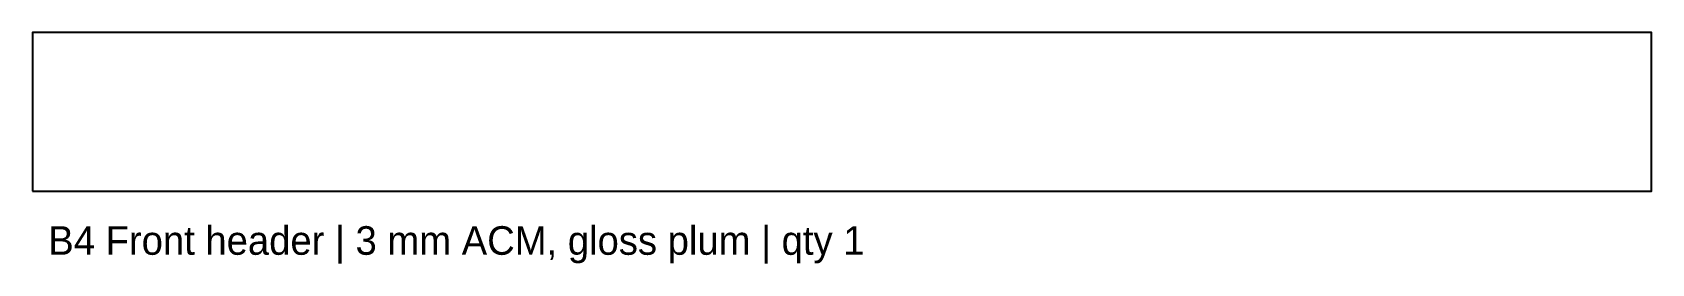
# Model space of a CAD drawing. Header units: millimetres. Extents: x 0 to 1020, y -46 to 100.
import ezdxf

# ---------------------------------------------------------------- set-up
doc = ezdxf.new("R2010")
doc.units = ezdxf.units.MM
doc.layers.add('OUTLINE', color=7, linetype='Continuous')
doc.layers.add('TEXT', color=5, linetype='Continuous')

msp = doc.modelspace()

# ---------------------------------------------------------------- linework, layer by layer
at = {"layer": 'OUTLINE'}
msp.add_lwpolyline([(0, 0), (1020, 0), (1020, 100), (0, 100)], close=True, dxfattribs=at)

# ---------------------------------------------------------------- texts
at = {"layer": 'TEXT'}
msp.add_text('B4 Front header | 3 mm ACM, gloss plum | qty 1', height=18, dxfattribs=at).set_placement((10, -40))

doc.saveas('drawing.dxf')
